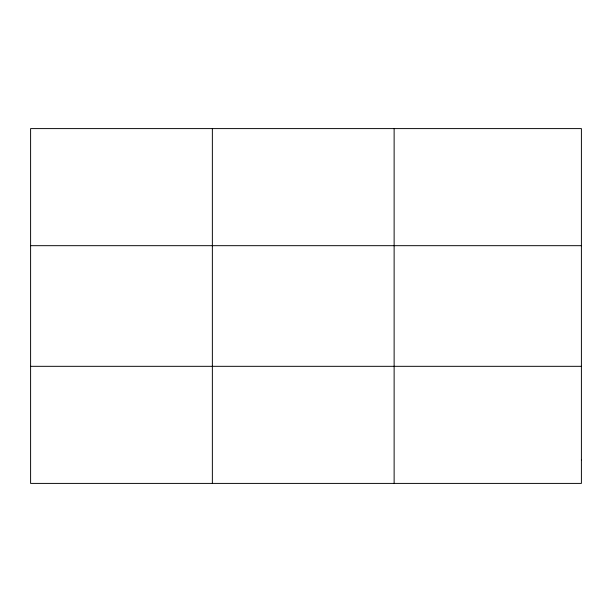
<?xml version="1.0" encoding="UTF-8"?>
<svg xmlns="http://www.w3.org/2000/svg" width="612" height="612" viewBox="0 0 612 612"><rect width="100%" height="100%" fill="white"/><g stroke="black" fill="none" stroke-linecap="round" stroke-linejoin="round"><path stroke-width="0.92" d="M212.364 483.404L212.364 128.596M394.128 483.404L394.128 128.596M30.6 245.68L581.4 245.68M30.6 366.32L581.4 366.32M581.4 459.987L581.4 483.404L30.6 483.404L30.6 128.596L581.4 128.596L581.4 459.987"/></g></svg>
